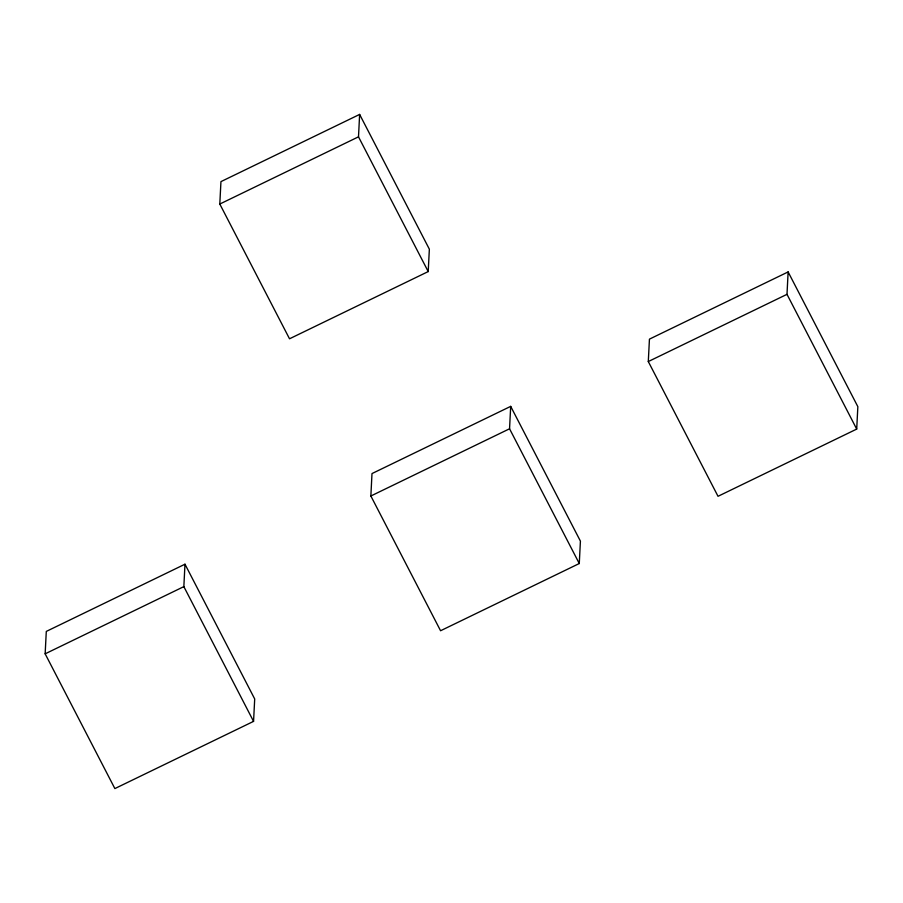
<?xml version="1.0" encoding="UTF-8"?>
<svg xmlns="http://www.w3.org/2000/svg" width="903" height="903" viewBox="0 0 903 903"><rect width="100%" height="100%" fill="white"/><g stroke="black" fill="none" stroke-linecap="round" stroke-linejoin="round"><path stroke-width="1.35" d="M45.15 653.828L46.29 631.423L184.98 564.206L254.702 698.956L253.562 721.373L114.873 788.579L45.15 653.828L183.851 586.623L184.98 564.206M219.801 204.044L220.942 181.627L359.631 114.421L429.354 249.172L428.214 271.577L289.524 338.794L219.801 204.044L358.502 136.827L359.631 114.421M370.862 495.995L371.991 473.578L510.692 406.373L580.415 541.123L579.274 563.528L440.574 630.745L370.862 495.995L509.552 428.778L510.692 406.373M648.298 361.55L649.438 339.133L788.127 271.927L857.85 406.677L856.71 429.083L718.02 496.3L648.298 361.55L786.998 294.333L788.127 271.927M786.998 294.333L856.71 429.083M358.502 136.827L428.214 271.577M509.552 428.778L579.274 563.528M183.851 586.623L253.562 721.373"/></g></svg>
